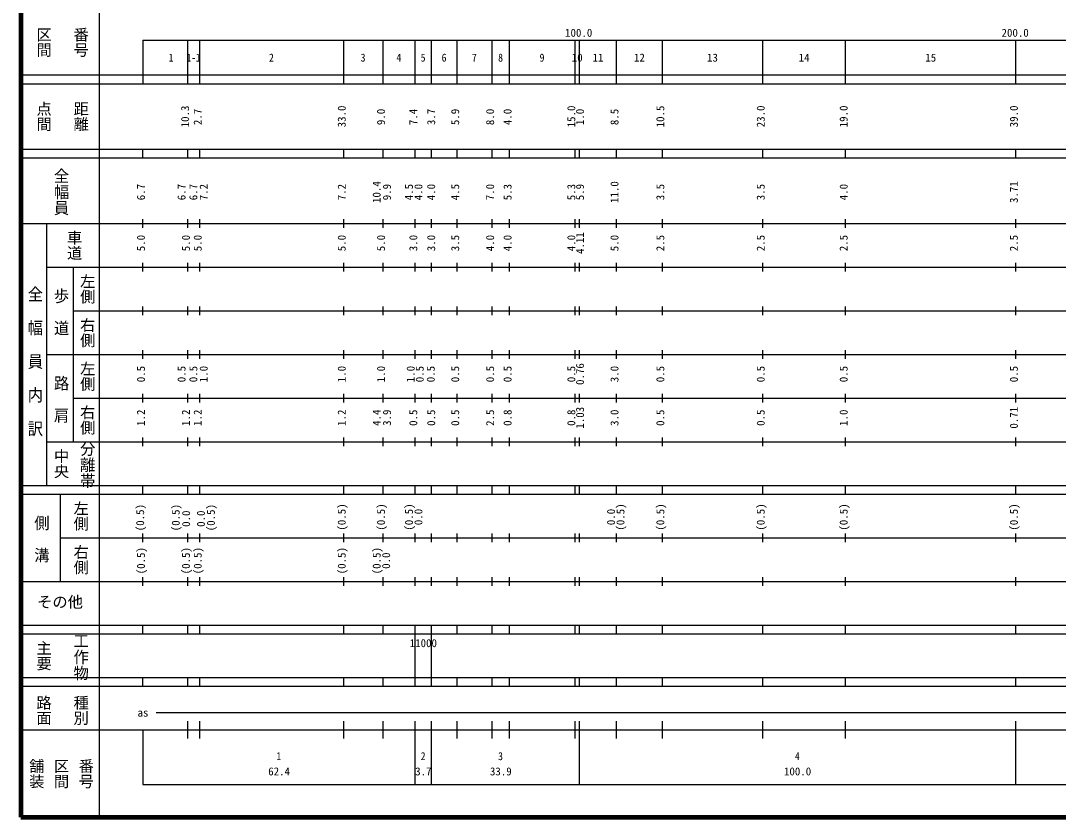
# Model space of a CAD drawing. Units: millimetres on the paper, enlarged 1000 times. Extents: x 40000 to 680000, y 20000 to 380000.
# Drawn here: x 40000 to 277712, y 20000 to 202409 of the extents above; entities that cross this region are included whole.
import ezdxf
from ezdxf.enums import TextEntityAlignment as Align

# ---------------------------------------------------------------- set-up
doc = ezdxf.new("R2010")
doc.units = ezdxf.units.MM
doc.header["$LTSCALE"] = 1000
doc.layers.add('M-TTL', color=2, linetype='Continuous', lineweight=140)
doc.layers.add('M-TTL-BAND', color=7, linetype='Continuous', lineweight=25)
doc.styles.add('@ＭＳ 明朝', font='')
doc.styles.add('ＭＳ ゴシック', font='')
doc.styles.get('@ＭＳ 明朝').set_extended_font_data('@MS Mincho')
doc.styles.get('ＭＳ ゴシック').set_extended_font_data('MS Gothic')

msp = doc.modelspace()

# ---------------------------------------------------------------- linework, layer by layer
at = {"layer": 'M-TTL'}
for p, q in [((40000, 380000), (40000, 20000)), ((40000, 20000), (680000, 20000))]:
    msp.add_line(p, q, dxfattribs=at)
at = {"layer": 'M-TTL-BAND'}
for p, q in [((58000, 370000), (58000, 20000)), ((68000, 198000), (579000, 198000)), ((68000, 198000), (68000, 188000)), ((75963, 198000), (79610, 198000)), ((78300, 188000), (78300, 198000)), ((81000, 188000), (81000, 198000)), ((114000, 188000), (114000, 198000)), ((123000, 188000), (123000, 198000)), ((130400, 188000), (130400, 198000)), ((134100, 188000), (134100, 198000)), ((140000, 188000), (140000, 198000)), ((148000, 188000), (148000, 198000)), ((152000, 188000), (152000, 198000)), ((167000, 188000), (167000, 198000)), ((168000, 188000), (168000, 198000)), ((176500, 188000), (176500, 198000)), ((187000, 188000), (187000, 198000)), ((210000, 188000), (210000, 198000)), ((229000, 188000), (229000, 198000)), ((268000, 188000), (268000, 198000)), ((40000, 190000), (579000, 190000)), ((40000, 188000), (579000, 188000)), ((75963, 190000), (79610, 190000)), ((75963, 188000), (79610, 188000)), ((40000, 173000), (579000, 173000)), ((68000, 171000), (68000, 173000)), ((75963, 173000), (79610, 173000)), ((78300, 171000), (78300, 173000)), ((81000, 171000), (81000, 173000)), ((114000, 171000), (114000, 173000)), ((123000, 171000), (123000, 173000)), ((130400, 171000), (130400, 173000)), ((134100, 171000), (134100, 173000)), ((140000, 171000), (140000, 173000)), ((148000, 171000), (148000, 173000)), ((152000, 171000), (152000, 173000)), ((167000, 171000), (167000, 173000)), ((168000, 171000), (168000, 173000)), ((176500, 171000), (176500, 173000)), ((187000, 171000), (187000, 173000)), ((210000, 171000), (210000, 173000)), ((229000, 171000), (229000, 173000)), ((268000, 171000), (268000, 173000)), ((40000, 171000), (579000, 171000)), ((75963, 171000), (79610, 171000)), ((68000, 155000), (68000, 157000)), ((78300, 155000), (78300, 157000)), ((81000, 155000), (81000, 157000)), ((114000, 155000), (114000, 157000)), ((123000, 155000), (123000, 157000)), ((130400, 155000), (130400, 157000)), ((134100, 155000), (134100, 157000)), ((140000, 155000), (140000, 157000)), ((148000, 155000), (148000, 157000)), ((152000, 155000), (152000, 157000)), ((167000, 155000), (167000, 157000)), ((168000, 155000), (168000, 157000)), ((176500, 155000), (176500, 157000)), ((187000, 155000), (187000, 157000)), ((210000, 155000), (210000, 157000)), ((229000, 155000), (229000, 157000)), ((268000, 155000), (268000, 157000)), ((40000, 156000), (579000, 156000)), ((46000, 96000), (46000, 156000)), ((75963, 156000), (79610, 156000)), ((46000, 146000), (579000, 146000)), ((52000, 146000), (52000, 106000)), ((68000, 145000), (68000, 147000)), ((75963, 146000), (79610, 146000)), ((78300, 145000), (78300, 147000)), ((81000, 145000), (81000, 147000)), ((114000, 145000), (114000, 147000)), ((123000, 145000), (123000, 147000)), ((130400, 145000), (130400, 147000)), ((134100, 145000), (134100, 147000)), ((140000, 145000), (140000, 147000)), ((148000, 145000), (148000, 147000)), ((152000, 145000), (152000, 147000)), ((167000, 145000), (167000, 147000)), ((168000, 145000), (168000, 147000)), ((176500, 145000), (176500, 147000)), ((187000, 145000), (187000, 147000)), ((210000, 145000), (210000, 147000)), ((229000, 145000), (229000, 147000)), ((268000, 145000), (268000, 147000)), ((52000, 136000), (579000, 136000)), ((68000, 135000), (68000, 137000)), ((75963, 136000), (79610, 136000)), ((78300, 135000), (78300, 137000)), ((81000, 135000), (81000, 137000)), ((114000, 135000), (114000, 137000)), ((123000, 135000), (123000, 137000)), ((130400, 135000), (130400, 137000)), ((134100, 135000), (134100, 137000)), ((140000, 135000), (140000, 137000)), ((148000, 135000), (148000, 137000)), ((152000, 135000), (152000, 137000)), ((167000, 135000), (167000, 137000)), ((168000, 135000), (168000, 137000)), ((176500, 135000), (176500, 137000)), ((187000, 135000), (187000, 137000)), ((210000, 135000), (210000, 137000)), ((229000, 135000), (229000, 137000)), ((268000, 135000), (268000, 137000)), ((46000, 126000), (579000, 126000)), ((68000, 125000), (68000, 127000)), ((75963, 126000), (79610, 126000)), ((78300, 125000), (78300, 127000)), ((81000, 125000), (81000, 127000)), ((114000, 125000), (114000, 127000)), ((123000, 125000), (123000, 127000)), ((130400, 125000), (130400, 127000)), ((134100, 125000), (134100, 127000)), ((140000, 125000), (140000, 127000)), ((148000, 125000), (148000, 127000)), ((152000, 125000), (152000, 127000)), ((167000, 125000), (167000, 127000)), ((168000, 125000), (168000, 127000)), ((176500, 125000), (176500, 127000)), ((187000, 125000), (187000, 127000)), ((210000, 125000), (210000, 127000)), ((229000, 125000), (229000, 127000)), ((268000, 125000), (268000, 127000)), ((68000, 115000), (68000, 117000)), ((78300, 115000), (78300, 117000)), ((81000, 115000), (81000, 117000)), ((114000, 115000), (114000, 117000)), ((123000, 115000), (123000, 117000)), ((130400, 115000), (130400, 117000)), ((134100, 115000), (134100, 117000)), ((140000, 115000), (140000, 117000)), ((148000, 115000), (148000, 117000)), ((152000, 115000), (152000, 117000)), ((167000, 115000), (167000, 117000)), ((168000, 115000), (168000, 117000)), ((176500, 115000), (176500, 117000)), ((187000, 115000), (187000, 117000)), ((210000, 115000), (210000, 117000)), ((229000, 115000), (229000, 117000)), ((268000, 115000), (268000, 117000)), ((52000, 116000), (579000, 116000)), ((75963, 116000), (79610, 116000)), ((68000, 105000), (68000, 107000)), ((78300, 105000), (78300, 107000)), ((81000, 105000), (81000, 107000)), ((114000, 105000), (114000, 107000)), ((123000, 105000), (123000, 107000)), ((130400, 105000), (130400, 107000)), ((134100, 105000), (134100, 107000)), ((140000, 105000), (140000, 107000)), ((148000, 105000), (148000, 107000)), ((152000, 105000), (152000, 107000)), ((167000, 105000), (167000, 107000)), ((168000, 105000), (168000, 107000)), ((176500, 105000), (176500, 107000)), ((187000, 105000), (187000, 107000)), ((210000, 105000), (210000, 107000)), ((229000, 105000), (229000, 107000)), ((268000, 105000), (268000, 107000)), ((46000, 106000), (579000, 106000)), ((75963, 106000), (79610, 106000)), ((40000, 96000), (579000, 96000)), ((68000, 94000), (68000, 96000)), ((75963, 96000), (79610, 96000)), ((78300, 94000), (78300, 96000)), ((81000, 94000), (81000, 96000)), ((114000, 94000), (114000, 96000)), ((123000, 94000), (123000, 96000)), ((130400, 94000), (130400, 96000)), ((134100, 94000), (134100, 96000)), ((140000, 94000), (140000, 96000)), ((148000, 94000), (148000, 96000)), ((152000, 94000), (152000, 96000)), ((167000, 94000), (167000, 96000)), ((168000, 94000), (168000, 96000)), ((176500, 94000), (176500, 96000)), ((187000, 94000), (187000, 96000)), ((210000, 94000), (210000, 96000)), ((229000, 94000), (229000, 96000)), ((268000, 94000), (268000, 96000)), ((40000, 94000), (579000, 94000)), ((49000, 94000), (49000, 74000)), ((75963, 94000), (79610, 94000)), ((49000, 84000), (579000, 84000)), ((68000, 83000), (68000, 85000)), ((75963, 84000), (79610, 84000)), ((78300, 83000), (78300, 85000)), ((81000, 83000), (81000, 85000)), ((114000, 83000), (114000, 85000)), ((123000, 83000), (123000, 85000)), ((130400, 83000), (130400, 85000)), ((134100, 83000), (134100, 85000)), ((140000, 83000), (140000, 85000)), ((148000, 83000), (148000, 85000)), ((152000, 83000), (152000, 85000)), ((167000, 83000), (167000, 85000)), ((168000, 83000), (168000, 85000)), ((176500, 83000), (176500, 85000)), ((187000, 83000), (187000, 85000)), ((210000, 83000), (210000, 85000)), ((229000, 83000), (229000, 85000)), ((268000, 83000), (268000, 85000)), ((40000, 74000), (579000, 74000)), ((68000, 73000), (68000, 75000)), ((75963, 74000), (79610, 74000)), ((78300, 73000), (78300, 75000)), ((81000, 73000), (81000, 75000)), ((114000, 73000), (114000, 75000)), ((123000, 73000), (123000, 75000)), ((130400, 73000), (130400, 75000)), ((134100, 73000), (134100, 75000)), ((140000, 73000), (140000, 75000)), ((148000, 73000), (148000, 75000)), ((152000, 73000), (152000, 75000)), ((167000, 73000), (167000, 75000)), ((168000, 73000), (168000, 75000)), ((176500, 73000), (176500, 75000)), ((187000, 73000), (187000, 75000)), ((210000, 73000), (210000, 75000)), ((229000, 73000), (229000, 75000)), ((268000, 73000), (268000, 75000)), ((40000, 64000), (579000, 64000)), ((40000, 62000), (579000, 62000)), ((68000, 62000), (68000, 64000)), ((75963, 64000), (79610, 64000)), ((75963, 62000), (79610, 62000)), ((78300, 62000), (78300, 64000)), ((81000, 62000), (81000, 64000)), ((114000, 62000), (114000, 64000)), ((123000, 62000), (123000, 64000)), ((130400, 62000), (130400, 64000)), ((130400, 52000), (130400, 62000)), ((130400, 52000), (130400, 62000)), ((134100, 62000), (134100, 64000)), ((134100, 52000), (134100, 62000)), ((140000, 62000), (140000, 64000)), ((148000, 62000), (148000, 64000)), ((152000, 62000), (152000, 64000)), ((167000, 62000), (167000, 64000)), ((168000, 62000), (168000, 64000)), ((176500, 62000), (176500, 64000)), ((187000, 62000), (187000, 64000)), ((210000, 62000), (210000, 64000)), ((229000, 62000), (229000, 64000)), ((268000, 62000), (268000, 64000)), ((40000, 52000), (579000, 52000)), ((40000, 50000), (579000, 50000)), ((68000, 50000), (68000, 52000)), ((75963, 52000), (79610, 52000)), ((75963, 50000), (79610, 50000)), ((78300, 50000), (78300, 52000)), ((81000, 50000), (81000, 52000)), ((114000, 50000), (114000, 52000)), ((123000, 50000), (123000, 52000)), ((130400, 50000), (130400, 52000)), ((134100, 50000), (134100, 52000)), ((140000, 50000), (140000, 52000)), ((148000, 50000), (148000, 52000)), ((152000, 50000), (152000, 52000)), ((167000, 50000), (167000, 52000)), ((168000, 50000), (168000, 52000)), ((176500, 50000), (176500, 52000)), ((187000, 50000), (187000, 52000)), ((210000, 50000), (210000, 52000)), ((229000, 50000), (229000, 52000)), ((268000, 50000), (268000, 52000)), ((71000, 44000), (565000, 44000)), ((75963, 44000), (79610, 44000)), ((78300, 38000), (78300, 42000)), ((81000, 38000), (81000, 42000)), ((114000, 38000), (114000, 42000)), ((123000, 38000), (123000, 42000)), ((130400, 27500), (130400, 42000)), ((134100, 27500), (134100, 42000)), ((140000, 38000), (140000, 42000)), ((148000, 38000), (148000, 42000)), ((152000, 38000), (152000, 42000)), ((167000, 38000), (167000, 42000)), ((168000, 27500), (168000, 42000)), ((176500, 38000), (176500, 42000)), ((187000, 38000), (187000, 42000)), ((210000, 38000), (210000, 42000)), ((229000, 38000), (229000, 42000)), ((268000, 27500), (268000, 42000)), ((40000, 40000), (579000, 40000)), ((68000, 40000), (68000, 27500)), ((75963, 40000), (79610, 40000)), ((68000, 27500), (579000, 27500))]:
    msp.add_line(p, q, dxfattribs=at)

# ---------------------------------------------------------------- texts
for s, height, rotation, style, p in [('区間', 2566, 270, '@ＭＳ 明朝', (43250, 201000)), ('番号', 2566, 270, '@ＭＳ 明朝', (51750, 201000)), ('点間', 2566, 270, '@ＭＳ 明朝', (43250, 184000)), ('距離', 2566, 270, '@ＭＳ 明朝', (51750, 184000)), ('10.3', 1833, 90, 'ＭＳ ゴシック', (79110, 178000)), ('2.7', 1833, 90, 'ＭＳ ゴシック', (82000, 178511)), ('33.0', 1833, 90, 'ＭＳ ゴシック', (115000, 178000)), ('9.0', 1833, 90, 'ＭＳ ゴシック', (124000, 178511)), ('7.4', 1833, 90, 'ＭＳ ゴシック', (131400, 178511)), ('3.7', 1833, 90, 'ＭＳ ゴシック', (135500, 178511)), ('5.9', 1833, 90, 'ＭＳ ゴシック', (141000, 178511)), ('8.0', 1833, 90, 'ＭＳ ゴシック', (149000, 178511)), ('4.0', 1833, 90, 'ＭＳ ゴシック', (153000, 178511)), ('15.0', 1833, 90, 'ＭＳ ゴシック', (167600, 178000)), ('1.0', 1833, 90, 'ＭＳ ゴシック', (169600, 178511)), ('8.5', 1833, 90, 'ＭＳ ゴシック', (177500, 178511)), ('10.5', 1833, 90, 'ＭＳ ゴシック', (188000, 178000)), ('23.0', 1833, 90, 'ＭＳ ゴシック', (211000, 178013)), ('19.0', 1833, 90, 'ＭＳ ゴシック', (230000, 178013)), ('39.0', 1833, 90, 'ＭＳ ゴシック', (269000, 178013)), ('6.7', 1833, 90, 'ＭＳ ゴシック', (69000, 161299)), ('6.7', 1833, 90, 'ＭＳ ゴシック', (78300, 161299)), ('6.7', 1833, 90, 'ＭＳ ゴシック', (81000, 161299)), ('7.2', 1833, 90, 'ＭＳ ゴシック', (83370, 161299)), ('7.2', 1833, 90, 'ＭＳ ゴシック', (115000, 161299)), ('10.4', 1833, 90, 'ＭＳ ゴシック', (123000, 160674)), ('9.9', 1833, 90, 'ＭＳ ゴシック', (125370, 161299)), ('4.5', 1833, 90, 'ＭＳ ゴシック', (130400, 161299)), ('4.0', 1833, 90, 'ＭＳ ゴシック', (132570, 161299)), ('4.0', 1833, 90, 'ＭＳ ゴシック', (135500, 161299)), ('4.5', 1833, 90, 'ＭＳ ゴシック', (141000, 161299)), ('7.0', 1833, 90, 'ＭＳ ゴシック', (149000, 161299)), ('5.3', 1833, 90, 'ＭＳ ゴシック', (153000, 161299)), ('5.3', 1833, 90, 'ＭＳ ゴシック', (167600, 161299)), ('5.9', 1833, 90, 'ＭＳ ゴシック', (169600, 161299)), ('11.0', 1833, 90, 'ＭＳ ゴシック', (177500, 160674)), ('3.5', 1833, 90, 'ＭＳ ゴシック', (188000, 161299)), ('3.5', 1833, 90, 'ＭＳ ゴシック', (211000, 161299)), ('4.0', 1833, 90, 'ＭＳ ゴシック', (230000, 161299)), ('3.71', 1833, 90, 'ＭＳ ゴシック', (269000, 160674)), ('車道', 2566, 270, '@ＭＳ 明朝', (50250, 154500)), ('5.0', 1833, 90, 'ＭＳ ゴシック', (69000, 149625)), ('5.0', 1833, 90, 'ＭＳ ゴシック', (79300, 149625)), ('5.0', 1833, 90, 'ＭＳ ゴシック', (82000, 149625)), ('5.0', 1833, 90, 'ＭＳ ゴシック', (115000, 149625)), ('5.0', 1833, 90, 'ＭＳ ゴシック', (124000, 149625)), ('3.0', 1833, 90, 'ＭＳ ゴシック', (131400, 149625)), ('3.0', 1833, 90, 'ＭＳ ゴシック', (135500, 149625)), ('3.5', 1833, 90, 'ＭＳ ゴシック', (141000, 149625)), ('4.0', 1833, 90, 'ＭＳ ゴシック', (149000, 149625)), ('4.0', 1833, 90, 'ＭＳ ゴシック', (153000, 149625)), ('4.0', 1833, 90, 'ＭＳ ゴシック', (167600, 149625)), ('4.11', 1833, 90, 'ＭＳ ゴシック', (169600, 149000)), ('5.0', 1833, 90, 'ＭＳ ゴシック', (177500, 149625)), ('2.5', 1833, 90, 'ＭＳ ゴシック', (188000, 149625)), ('2.5', 1833, 90, 'ＭＳ ゴシック', (211000, 149625)), ('2.5', 1833, 90, 'ＭＳ ゴシック', (230000, 149625)), ('2.5', 1833, 90, 'ＭＳ ゴシック', (269000, 149625)), ('左側', 2566, 270, '@ＭＳ 明朝', (53250, 144500)), ('右側', 2566, 270, '@ＭＳ 明朝', (53250, 134500)), ('左側', 2566, 270, '@ＭＳ 明朝', (53250, 124500)), ('0.76', 1833, 90, 'ＭＳ ゴシック', (169600, 119000)), ('0.5', 1833, 90, 'ＭＳ ゴシック', (69000, 119625)), ('0.5', 1833, 90, 'ＭＳ ゴシック', (78300, 119625)), ('0.5', 1833, 90, 'ＭＳ ゴシック', (81000, 119625)), ('1.0', 1833, 90, 'ＭＳ ゴシック', (83370, 119625)), ('1.0', 1833, 90, 'ＭＳ ゴシック', (115000, 119625)), ('1.0', 1833, 90, 'ＭＳ ゴシック', (124000, 119625)), ('1.0', 1833, 90, 'ＭＳ ゴシック', (130800, 119625)), ('0.5', 1833, 90, 'ＭＳ ゴシック', (132870, 119625)), ('0.5', 1833, 90, 'ＭＳ ゴシック', (135400, 119625)), ('0.5', 1833, 90, 'ＭＳ ゴシック', (141000, 119625)), ('0.5', 1833, 90, 'ＭＳ ゴシック', (149000, 119625)), ('0.5', 1833, 90, 'ＭＳ ゴシック', (153000, 119625)), ('0.5', 1833, 90, 'ＭＳ ゴシック', (167600, 119625)), ('3.0', 1833, 90, 'ＭＳ ゴシック', (177500, 119625)), ('0.5', 1833, 90, 'ＭＳ ゴシック', (188000, 119625)), ('0.5', 1833, 90, 'ＭＳ ゴシック', (211000, 119625)), ('0.5', 1833, 90, 'ＭＳ ゴシック', (230000, 119625)), ('0.5', 1833, 90, 'ＭＳ ゴシック', (269000, 119625)), ('右側', 2566, 270, '@ＭＳ 明朝', (53250, 114500)), ('1.2', 1833, 90, 'ＭＳ ゴシック', (69000, 109625)), ('1.2', 1833, 90, 'ＭＳ ゴシック', (79300, 109625)), ('1.2', 1833, 90, 'ＭＳ ゴシック', (82000, 109625)), ('1.2', 1833, 90, 'ＭＳ ゴシック', (115000, 109625)), ('4.4', 1833, 90, 'ＭＳ ゴシック', (123000, 109625)), ('3.9', 1833, 90, 'ＭＳ ゴシック', (125370, 109625)), ('0.5', 1833, 90, 'ＭＳ ゴシック', (131400, 109625)), ('0.5', 1833, 90, 'ＭＳ ゴシック', (135500, 109625)), ('0.5', 1833, 90, 'ＭＳ ゴシック', (141000, 109625)), ('2.5', 1833, 90, 'ＭＳ ゴシック', (149000, 109625)), ('0.8', 1833, 90, 'ＭＳ ゴシック', (153000, 109625)), ('0.8', 1833, 90, 'ＭＳ ゴシック', (167600, 109625)), ('1.03', 1833, 90, 'ＭＳ ゴシック', (169600, 109000)), ('3.0', 1833, 90, 'ＭＳ ゴシック', (177500, 109625)), ('0.5', 1833, 90, 'ＭＳ ゴシック', (188000, 109625)), ('0.5', 1833, 90, 'ＭＳ ゴシック', (211000, 109625)), ('1.0', 1833, 90, 'ＭＳ ゴシック', (230000, 109625)), ('0.71', 1833, 90, 'ＭＳ ゴシック', (269000, 109000)), ('中央', 2566, 270, '@ＭＳ 明朝', (47250, 104500)), ('左側', 2566, 270, '@ＭＳ 明朝', (51750, 92500)), ('(0.5)', 1833, 90, 'ＭＳ ゴシック', (68818, 85500)), ('(0.5)', 1833, 90, 'ＭＳ ゴシック', (76966, 85500)), ('(0.5)', 1833, 90, 'ＭＳ ゴシック', (85021, 85500)), ('(0.5)', 1833, 90, 'ＭＳ ゴシック', (115000, 85639)), ('(0.5)', 1833, 90, 'ＭＳ ゴシック', (124000, 85639)), ('(0.5)', 1833, 90, 'ＭＳ ゴシック', (130400, 85639)), ('0.0', 1833, 90, 'ＭＳ ゴシック', (132570, 86889)), ('0.0', 1833, 90, 'ＭＳ ゴシック', (176700, 86889)), ('(0.5)', 1833, 90, 'ＭＳ ゴシック', (178870, 85639)), ('(0.5)', 1833, 90, 'ＭＳ ゴシック', (188000, 85639)), ('(0.5)', 1833, 90, 'ＭＳ ゴシック', (211000, 85639)), ('(0.5)', 1833, 90, 'ＭＳ ゴシック', (230000, 85639)), ('(0.5)', 1833, 90, 'ＭＳ ゴシック', (269000, 85639)), ('0.0', 1833, 90, 'ＭＳ ゴシック', (79351, 86500)), ('0.0', 1833, 90, 'ＭＳ ゴシック', (82732, 86500)), ('右側', 2566, 270, '@ＭＳ 明朝', (51750, 82500)), ('(0.5)', 1833, 90, 'ＭＳ ゴシック', (69000, 75639)), ('(0.5)', 1833, 90, 'ＭＳ ゴシック', (79300, 75639)), ('(0.5)', 1833, 90, 'ＭＳ ゴシック', (82000, 75639)), ('(0.5)', 1833, 90, 'ＭＳ ゴシック', (115000, 75639)), ('(0.5)', 1833, 90, 'ＭＳ ゴシック', (123000, 75639)), ('0.0', 1833, 90, 'ＭＳ ゴシック', (125170, 76889)), ('主要', 2566, 270, '@ＭＳ 明朝', (43250, 60500)), ('路面', 2566, 270, '@ＭＳ 明朝', (43250, 48000)), ('種別', 2566, 270, '@ＭＳ 明朝', (51750, 48000)), ('舗装', 2566, 270, '@ＭＳ 明朝', (41583, 33500)), ('番号', 2566, 270, '@ＭＳ 明朝', (52917, 33500)), ('区間', 2566, 270, '@ＭＳ 明朝', (47250, 33500))]:
    msp.add_text(s, height=height, rotation=rotation, dxfattribs=dict(at, style=style)).set_placement(p, align=Align.BOTTOM_LEFT)
at = {"layer": 'M-TTL-BAND', "style": 'ＭＳ ゴシック'}
for s, height, p in [('100.0', 1833, (164719, 198195)), ('200.0', 1833, (264719, 198195)), ('10', 1833, (166250, 192500)), ('11', 1833, (171000, 192500)), ('12', 1833, (180500, 192500)), ('13', 1833, (197250, 192500)), ('14', 1833, (218250, 192500)), ('15', 1833, (247250, 192500)), ('その他', 2566, (43750, 67250)), ('11000', 1833, (129125, 58405)), ('as', 1833, (66750, 42500)), ('62.4', 1833, (96700, 29033)), ('3.7', 1833, (130375, 29033)), ('33.9', 1833, (147500, 29033)), ('100.0', 1833, (214875, 29033))]:
    msp.add_text(s, height=height, dxfattribs=at).set_placement(p, align=Align.BOTTOM_LEFT)
for s, width, p in [('1', 0.9, (73875, 192500)), ('1-1', 0.85, (78007, 192500)), ('2', 0.9, (96875, 192500)), ('3', 0.9, (117875, 192500)), ('4', 0.9, (126075, 192500)), ('5', 0.9, (131625, 192500)), ('6', 0.9, (136425, 192500)), ('7', 0.9, (143375, 192500)), ('8', 0.9, (149375, 192500)), ('9', 0.9, (158875, 192500)), ('1', 0.9, (98575, 32523)), ('2', 0.9, (131625, 32523)), ('3', 0.9, (149375, 32523)), ('4', 0.9, (217375, 32523))]:
    msp.add_text(s, height=1833, dxfattribs=dict(at, width=width)).set_placement(p, align=Align.BOTTOM_LEFT)
at = {"layer": 'M-TTL-BAND', "style": '@ＭＳ 明朝'}
for s, width, p in [('全幅員', 1.05, (47250, 168750)), ('全\u3000幅\u3000員\u3000内\u3000訳', 1.1, (41250, 141750)), ('歩\u3000道', 1.05, (47250, 141250)), ('路\u3000肩', 1.05, (47250, 121250)), ('分離帯', 1.05, (53250, 106250)), ('側\u3000溝', 1.05, (42750, 89250)), ('工作物', 1.05, (51750, 62250))]:
    msp.add_text(s, height=2566, rotation=270, dxfattribs=dict(at, width=width)).set_placement(p, align=Align.BOTTOM_LEFT)

doc.saveas('drawing.dxf')
